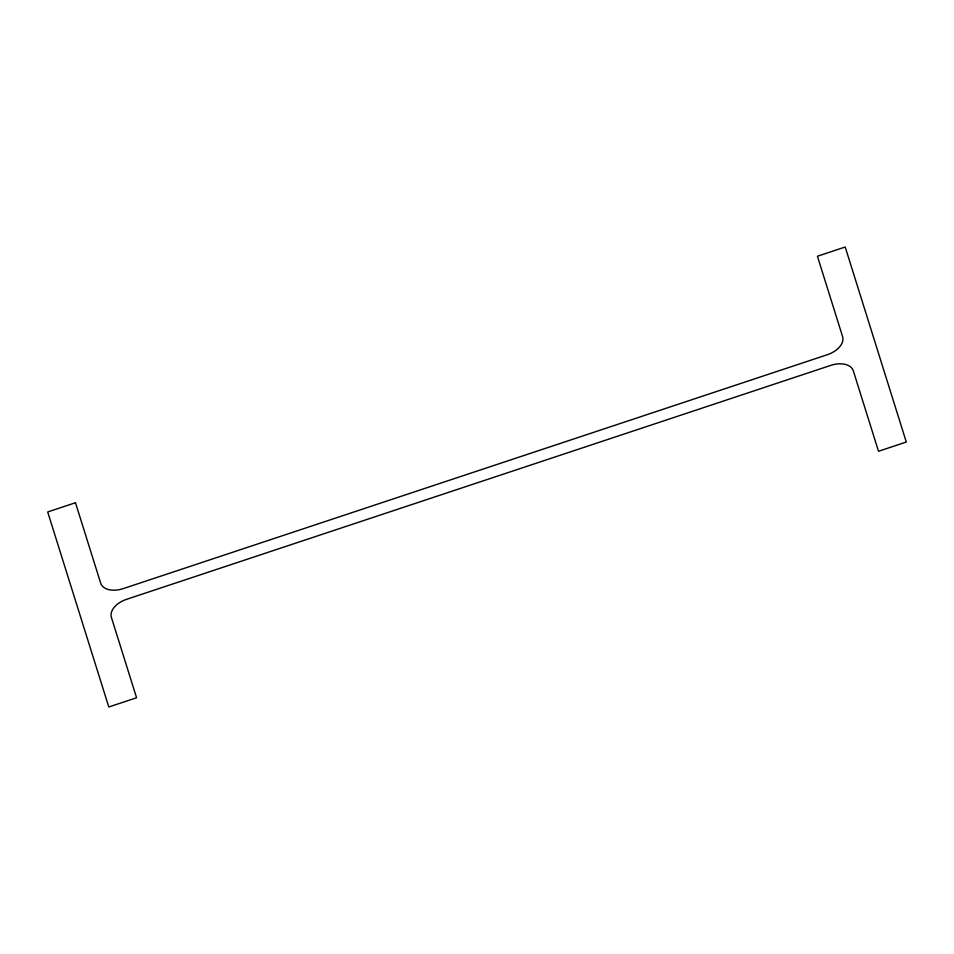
<?xml version="1.0" encoding="UTF-8"?>
<svg xmlns="http://www.w3.org/2000/svg" width="954" height="954" viewBox="0 0 954 954"><rect width="100%" height="100%" fill="white"/><g stroke="black" fill="none" stroke-linecap="round" stroke-linejoin="round"><path stroke-width="1.43" d="M75.485 502.734L47.7 511.964L108.792 706.986L136.577 697.756L111.391 617.345A19.784 12.319 -19 0 1 126.477 599.351L830.874 365.346A19.784 12.319 -19 0 1 853.329 370.867L878.515 451.266L906.3 442.036L845.208 247.014L817.423 256.244L842.609 336.655A19.784 12.319 -19 0 1 827.523 354.649L123.126 588.654A19.784 12.319 -19 0 1 100.671 583.132L75.485 502.734"/></g></svg>
